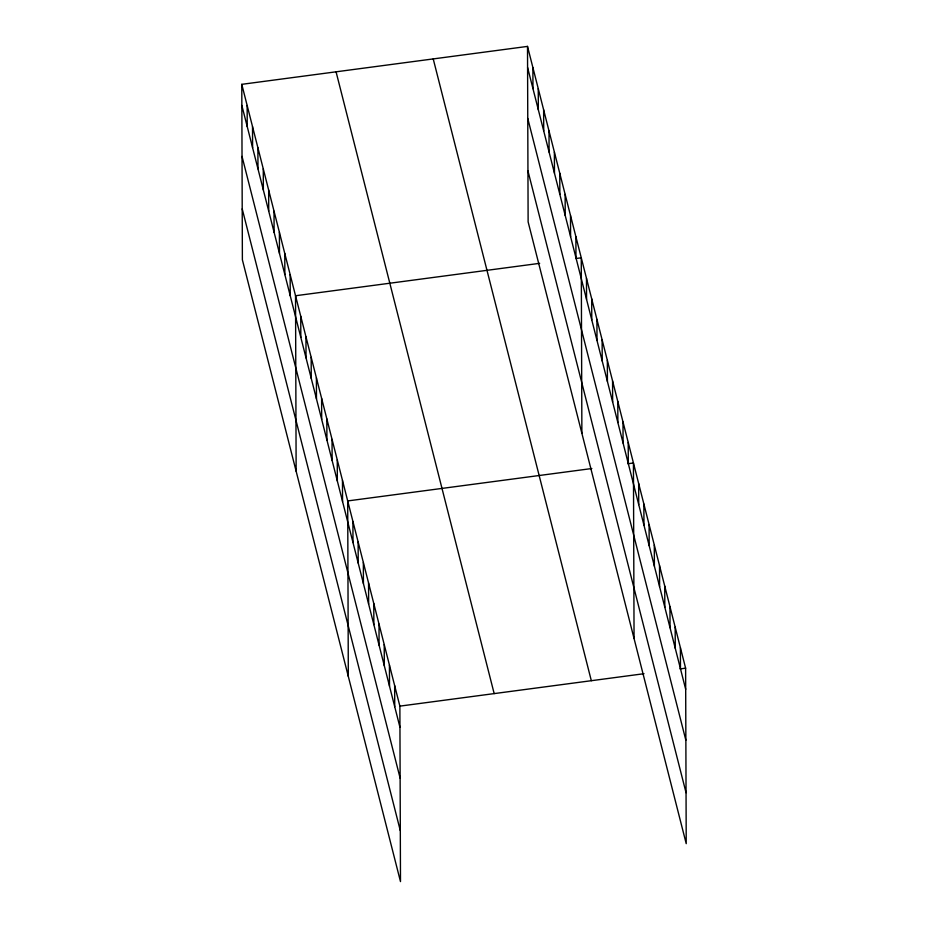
<?xml version="1.0" encoding="UTF-8"?>
<svg xmlns="http://www.w3.org/2000/svg" width="928" height="928" viewBox="0 0 928 928"><rect width="100%" height="100%" fill="white"/><g stroke="black" fill="none" stroke-linecap="round" stroke-linejoin="round"><path stroke-width="1.39" d="M241.779 84.332L399.875 706.127L400.49 881.6L242.382 259.817L241.779 84.332L527.51 46.4L685.618 668.183L686.221 843.668L528.125 221.873L527.51 46.4M539.667 263.332L295.533 295.742L296.136 471.227M575.72 258.541L581.264 257.81L581.879 433.283M591.844 468.524L347.698 500.934L348.313 676.408M627.896 463.733L633.441 463.002L634.056 638.476M399.875 706.127L644.009 673.705M680.062 668.926L685.618 668.183M527.591 67.512L685.688 689.295M527.765 118.448L685.862 740.242M527.951 170.938L686.047 792.721M433.225 58.916L591.322 680.7M336.064 71.816L494.172 693.599M241.848 105.444L399.945 727.227M242.022 156.391L400.13 778.174M242.208 208.87L400.304 830.653M680.398 647.663L680.468 668.775M675.178 627.154L675.248 648.254M669.958 606.634L670.039 627.734M664.738 586.113L664.819 607.214M659.53 565.593L659.599 586.705M654.31 545.072L654.379 566.184M649.09 524.552L649.171 545.664M643.87 504.032L643.951 525.144M638.661 483.511L638.731 504.623M628.221 442.482L628.291 463.582M623.001 421.962L623.082 443.062M617.793 401.441L617.862 422.553M612.573 380.921L612.642 402.033M607.353 360.4L607.422 381.512M602.133 339.88L602.214 360.992M596.924 319.36L596.994 340.472M591.704 298.851L591.774 319.951M586.484 278.33L586.554 299.431M575.894 236.663L575.963 257.775M570.511 215.528L570.592 236.64M565.14 194.381L565.21 215.493M559.77 173.246L559.839 194.358M554.387 152.099L554.468 173.211M549.016 130.964L549.086 152.076M543.634 109.817L543.715 130.929M538.263 88.682L538.333 109.794M532.892 67.535L532.962 88.647M394.655 685.606L394.725 706.707M389.435 665.086L389.516 686.198M384.227 644.566L384.296 665.678M379.007 624.045L379.076 645.157M373.787 603.525L373.856 624.637M368.567 583.004L368.648 604.116M363.358 562.484L363.428 583.596M358.138 541.975L358.208 563.076M352.918 521.455L352.988 542.555M342.478 480.414L342.56 501.526M337.27 459.894L337.34 481.006M332.05 439.373L332.12 460.485M326.83 418.853L326.911 439.965M321.61 398.332L321.691 419.444M316.402 377.824L316.471 398.924M311.182 357.303L311.251 378.404M305.962 336.783L306.031 357.895M300.742 316.262L300.823 337.374M290.151 274.607L290.232 295.707M284.78 253.46L284.85 274.572M279.398 232.325L279.479 253.425M274.027 211.178L274.096 232.29M268.656 190.043L268.726 211.143M263.274 168.896L263.355 190.008M257.903 147.761L257.972 168.861M252.52 126.614L252.602 147.726M247.15 105.479L247.219 126.579"/></g></svg>
